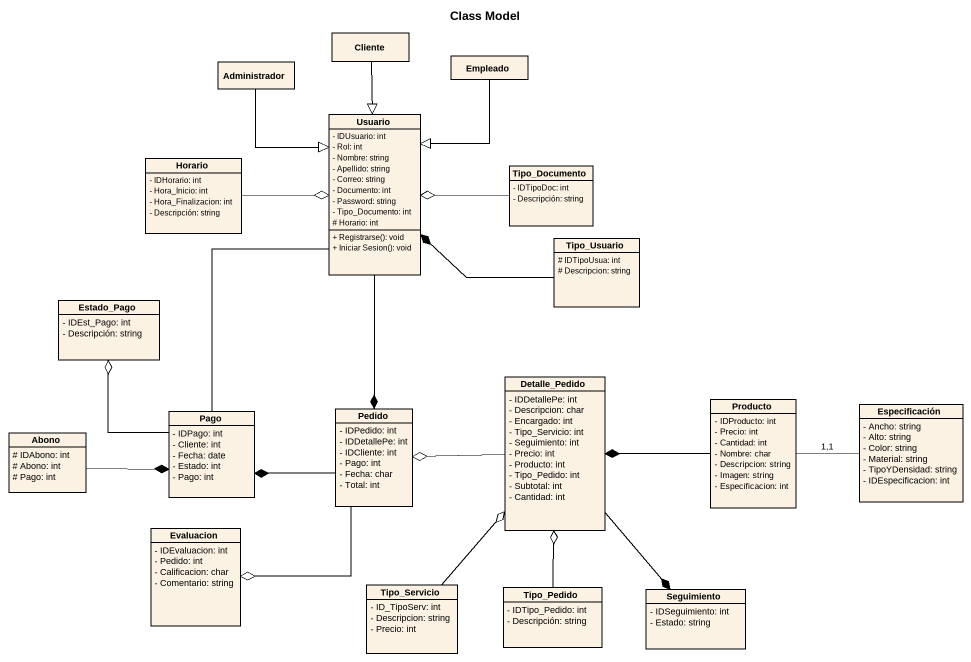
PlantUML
@startuml
title Class Model
hide circle
hide empty members
skinparam classAttributeIconSize 0
class Administrador
class Cliente
class Empleado
class Usuario {
  - IDUsuario: int
  - Rol: int
  - Nombre: string
  - Apellido: string
  - Correo: string
  - Documento: int
  - Password: string
  - Tipo_Documento: int
  # Horario: int
  + Registrarse(): void
  + Iniciar Sesion(): void
}
class Horario {
  - IDHorario: int
  - Hora_Inicio: int
  - Hora_Finalizacion: int
  - Descripción: string
}
class Tipo_Documento {
  - IDTipoDoc: int
  - Descripción: string
}
class Tipo_Usuario {
  # IDTipoUsua: int
  # Descripcion: string
}
class Estado_Pago {
  - IDEst_Pago: int
  - Descripción: string
}
class Detalle_Pedido {
  - IDDetallePe: int
  - Descripcion: char
  - Encargado: int
  - Tipo_Servicio: int
  - Seguimiento: int
  - Precio: int
  - Producto: int
  - Tipo_Pedido: int
  - Subtotal: int
  - Cantidad: int
}
class Pago {
  - IDPago: int
  - Cliente: int
  - Fecha: date
  - Estado: int
  - Pago: int
}
class Pedido {
  - IDPedido: int
  - IDDetallePe: int
  - IDCliente: int
  - Pago: int
  - Fecha: char
  - Total: int
}
class Producto {
  - IDProducto: int
  - Precio: int
  - Cantidad: int
  - Nombre: char
  - Descripcion: string
  - Imagen: string
  - Especificacion: int
}
class Especificación {
  - Ancho: string
  - Alto: string
  - Color: string
  - Material: string
  - TipoYDensidad: string
  - IDEspecificacion: int
}
class Abono {
  # IDAbono: int
  # Abono: int
  # Pago: int
}
class Evaluacion {
  - IDEvaluacion: int
  - Pedido: int
  - Calificacion: char
  - Comentario: string
}
class Tipo_Servicio {
  - ID_TipoServ: int
  - Descripcion: string
  - Precio: int
}
class Tipo_Pedido {
  - IDTipo_Pedido: int
  - Descripción: string
}
class Seguimiento {
  - IDSeguimiento: int
  - Estado: string
}
Administrador --|> Usuario
Cliente --|> Usuario
Empleado --|> Usuario
Usuario -- Pago
Usuario --* Pedido
Horario -right-o Usuario
Tipo_Documento -left-o Usuario
Tipo_Usuario -left-* Usuario
Detalle_Pedido -left-o Pedido
Detalle_Pedido --* Seguimiento
Pago -up-o Estado_Pago
Pedido -left-* Pago
Pedido --o Evaluacion
Producto -left-* Detalle_Pedido
Especificación -left- Producto : 1,1
Abono -right-* Pago
Tipo_Servicio -up-o Detalle_Pedido
Tipo_Pedido -up-o Detalle_Pedido
@enduml
